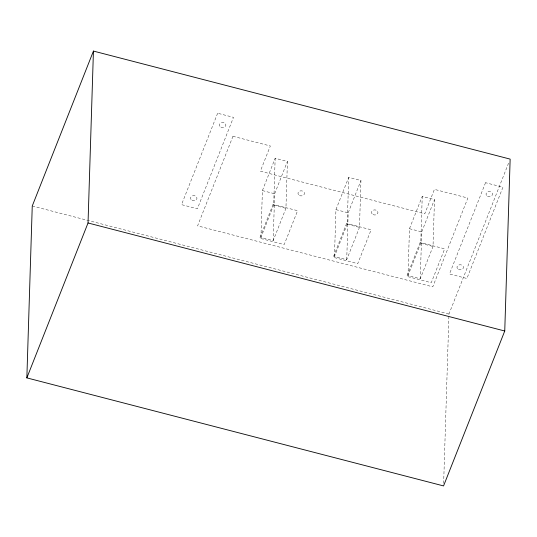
<?xml version="1.0" encoding="UTF-8"?>
<svg xmlns="http://www.w3.org/2000/svg" width="537" height="537" viewBox="0 0 537 537"><rect width="100%" height="100%" fill="white"/><g stroke="black" fill="none" stroke-linecap="round" stroke-linejoin="round"><path stroke-width="0.4" stroke-dasharray="2.69 2.01" d="M260.928 237.455L262.398 190.575L275.159 158.274L287.416 161.456L285.939 208.336L273.185 240.636L260.928 237.455L273.682 205.154L275.159 158.274M273.185 240.636L274.655 193.756L287.416 161.456M334.464 256.525L335.94 209.645L348.694 177.344L360.951 180.519L359.475 227.399L346.721 259.7L334.464 256.525L347.224 224.224L348.694 177.344M346.721 259.7L348.191 212.82L360.951 180.519M407.999 275.588L409.476 228.708L422.23 196.408L434.487 199.583L433.017 246.463L420.256 278.763L407.999 275.588L420.76 243.288L422.23 196.408M420.256 278.763L421.733 231.883L434.487 199.583M443.643 483.414L448.966 314.031L508.922 162.221M262.398 190.575L274.655 193.756M335.94 209.645L348.191 212.82M409.476 228.708L421.733 231.883M273.682 205.154L285.939 208.336M347.224 224.224L359.475 227.399M420.76 243.288L433.017 246.463M32.254 205.993L448.966 314.031M217.633 113.24L181.533 204.644L197.388 208.759L233.488 117.348L217.633 113.24M232.964 136.291L197.596 225.855L432.782 286.832L467.855 198.032L434.42 189.366L424.767 213.82L260.364 171.196L270.326 145.977L232.964 136.291M273.078 204.349L259.693 238.233L284.207 244.59L297.592 210.699L273.078 204.349M346.613 223.412L333.229 257.297L357.743 263.654L371.127 229.769L346.613 223.412M420.149 242.476L406.771 276.367L431.278 282.717L444.663 248.832L420.149 242.476M485.535 182.694L449.489 273.977L466.895 278.488L502.947 187.212L485.535 182.694M220.955 127.128A3.209 2.544 1.8 0 0 225.882 125.134A3.209 2.544 1.8 0 0 221.184 122.718A3.209 2.544 1.8 0 0 220.955 127.128M192.045 200.328A3.209 2.544 1.8 0 0 196.972 198.334A3.209 2.544 1.8 0 0 192.273 195.924A3.209 2.544 1.8 0 0 192.045 200.328M487.529 196.24A3.209 2.544 1.8 0 0 492.456 194.246A3.209 2.544 1.8 0 0 487.757 191.83A3.209 2.544 1.8 0 0 487.529 196.24M458.477 269.44A3.209 2.544 1.8 0 0 463.404 267.446A3.209 2.544 1.8 0 0 458.705 265.036A3.209 2.544 1.8 0 0 458.477 269.44M299.492 195.508A3.209 2.544 1.8 0 0 304.412 193.515A3.209 2.544 1.8 0 0 299.713 191.098A3.209 2.544 1.8 0 0 299.492 195.508M373.027 214.572A3.209 2.544 1.8 0 0 377.947 212.578A3.209 2.544 1.8 0 0 373.255 210.168A3.209 2.544 1.8 0 0 373.027 214.572"/><path stroke-width="0.81" d="M26.85 377.887L32.254 205.993L93.438 51.075L510.15 159.113L504.746 331.007L443.562 485.925L26.85 377.887L88.034 222.969L93.438 51.075M88.034 222.969L504.746 331.007"/></g></svg>
